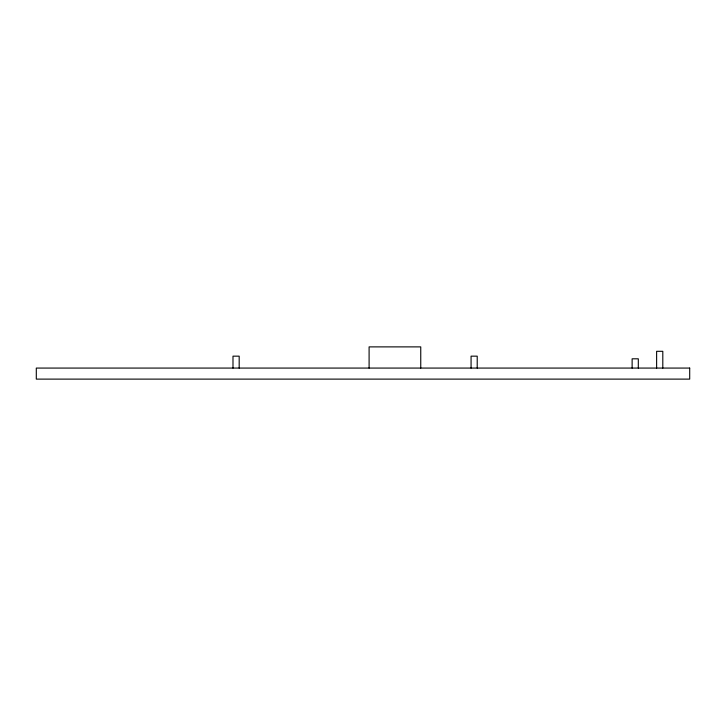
<?xml version="1.0" encoding="UTF-8"?>
<svg xmlns="http://www.w3.org/2000/svg" width="726" height="726" viewBox="0 0 726 726"><rect width="100%" height="100%" fill="white"/><g stroke="black" fill="none" stroke-linecap="round" stroke-linejoin="round"><path stroke-width="1.09" d="M662.802 368.073L662.802 351.302L656.622 351.302L656.622 368.073M638.308 368.073L638.308 358.807L632.128 358.807L632.128 368.073M477.218 368.073L477.218 356.157L471.074 356.157L471.074 368.073M420.753 368.073L420.753 346.883L369.098 346.883L369.098 368.073M239.181 368.073L239.181 356.157L232.992 356.157L232.992 368.073M689.7 368.073L36.3 368.073L36.3 379.117L689.7 379.117L689.7 368.073"/></g></svg>
